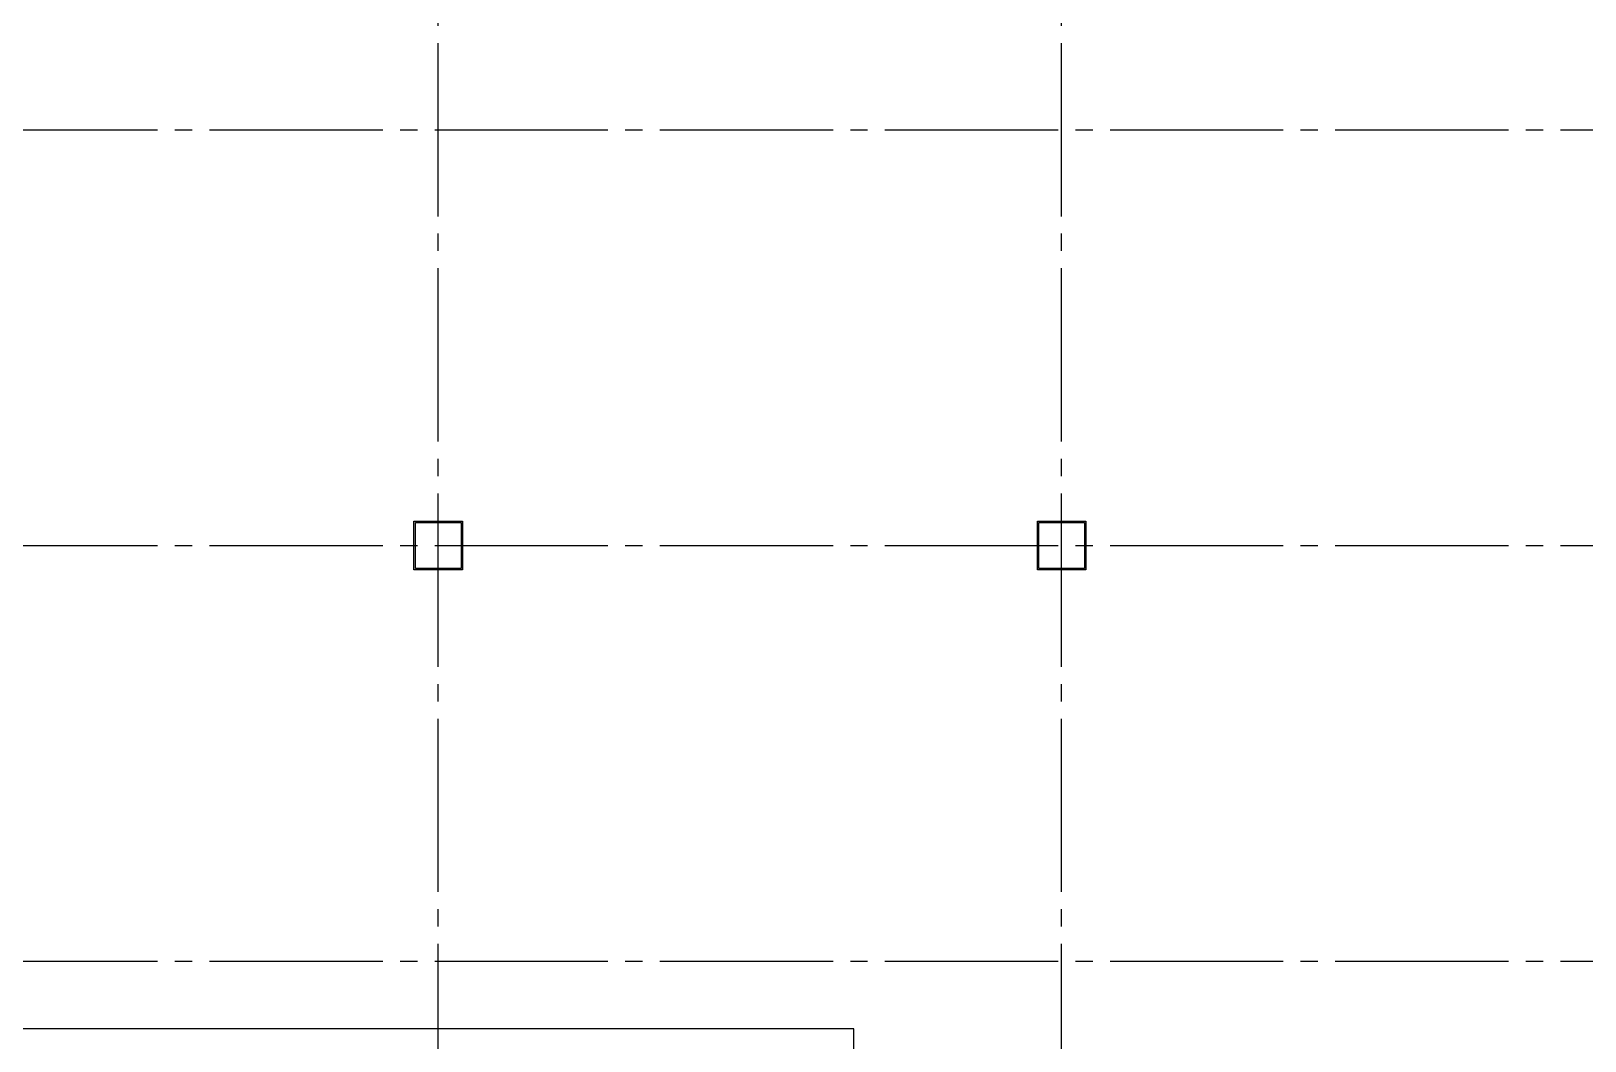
# Model space of a CAD drawing. Header units: millimetres. Extents: x -48783 to 29932, y 8989 to 23940.
# Drawn here: x 16512 to 18755, y 16235 to 17692 of the extents above; entities that cross this region are included whole.
import ezdxf

# ---------------------------------------------------------------- set-up
doc = ezdxf.new("R2010")
doc.units = ezdxf.units.MM
doc.header["$LTSCALE"] = 100
doc.linetypes.add('X-N-FAB-L20$0$COL-CEN-LIN', pattern=[3.25, 2.5, -0.25, 0.25, -0.25])
for name, color, linetype in [('0-XREF', 7, 'Continuous'), ('X-N-FAB-L20$0$08', 8, 'Continuous'), ('X-N-FAB-L20$0$200K新增範圍', 8, 'Continuous'), ('X-N-FAB-L20$0$BLOCK', 8, 'Continuous'), ('X-N-FAB-L20$0$CCL', 8, 'X-N-FAB-L20$0$COL-CEN-LIN'), ('X-N-FAB-L20$0$COL-S', 8, 'Continuous')]:
    doc.layers.add(name, color=color, linetype=linetype)

# ---------------------------------------------------------------- blocks, each defined once
blk = doc.blocks.new('X-N-FAB-L20$0$A$Cc7bb84f0')
at = {"layer": 'X-N-FAB-L20$0$COL-S'}
for points in [[(0, 70), (70, 70), (70, 0), (0, 0)], [(2, 68), (68, 68), (68, 2), (2, 2)]]:
    blk.add_lwpolyline(points, close=True, dxfattribs=at)
blk = doc.blocks.new('X-N-FAB-L20$0$A$C20c95bda')
at = {"layer": 'X-N-FAB-L20$0$CCL'}
for p, q in [((18120, 0), (18120, 9160)), ((19020, 0), (19020, 9160)), ((240, 6950), (28330, 6950)), ((240, 6350), (28330, 6350)), ((240, 5750), (28330, 5750))]:
    blk.add_line(p, q, dxfattribs=at)
at = {"layer": 'X-N-FAB-L20$0$200K新增範圍'}
for p in [(18085, 6315), (18985, 6315)]:
    blk.add_blockref('X-N-FAB-L20$0$A$Cc7bb84f0', p, dxfattribs=at)
blk = doc.blocks.new('X-N-FAB-L20$0$A$C1d07c4d4')
at = {"layer": 'X-N-FAB-L20$0$08'}
for points in [[(17782.4, 6290), (17782.4, 6360), (17852.4, 6360), (17852.4, 6290)], [(17784.4, 6292), (17784.4, 6358), (17850.4, 6358), (17850.4, 6292)], [(18682.4, 6290), (18682.4, 6360), (18752.4, 6360), (18752.4, 6290)], [(18684.4, 6292), (18684.4, 6358), (18750.4, 6358), (18750.4, 6292)], [(16017.4, 4827.5), (18417.4, 4827.5), (18417.4, 5627.5), (16417.4, 5627.5), (16417.4, 6050), (16017.4, 6050)]]:
    blk.add_lwpolyline(points, close=True, dxfattribs=at)
blk = doc.blocks.new('X-N-FAB-L20')
blk.add_blockref('X-N-FAB-L20$0$A$C1d07c4d4', (-717.4, 10625))
at = {"layer": 'X-N-FAB-L20$0$BLOCK'}
blk.add_blockref('X-N-FAB-L20$0$A$C20c95bda', (-1020, 10600), dxfattribs=at)

msp = doc.modelspace()

# ---------------------------------------------------------------- block references
at = {"layer": '0-XREF'}
msp.add_blockref('X-N-FAB-L20', (0, 0), dxfattribs=at)

doc.saveas('drawing.dxf')
